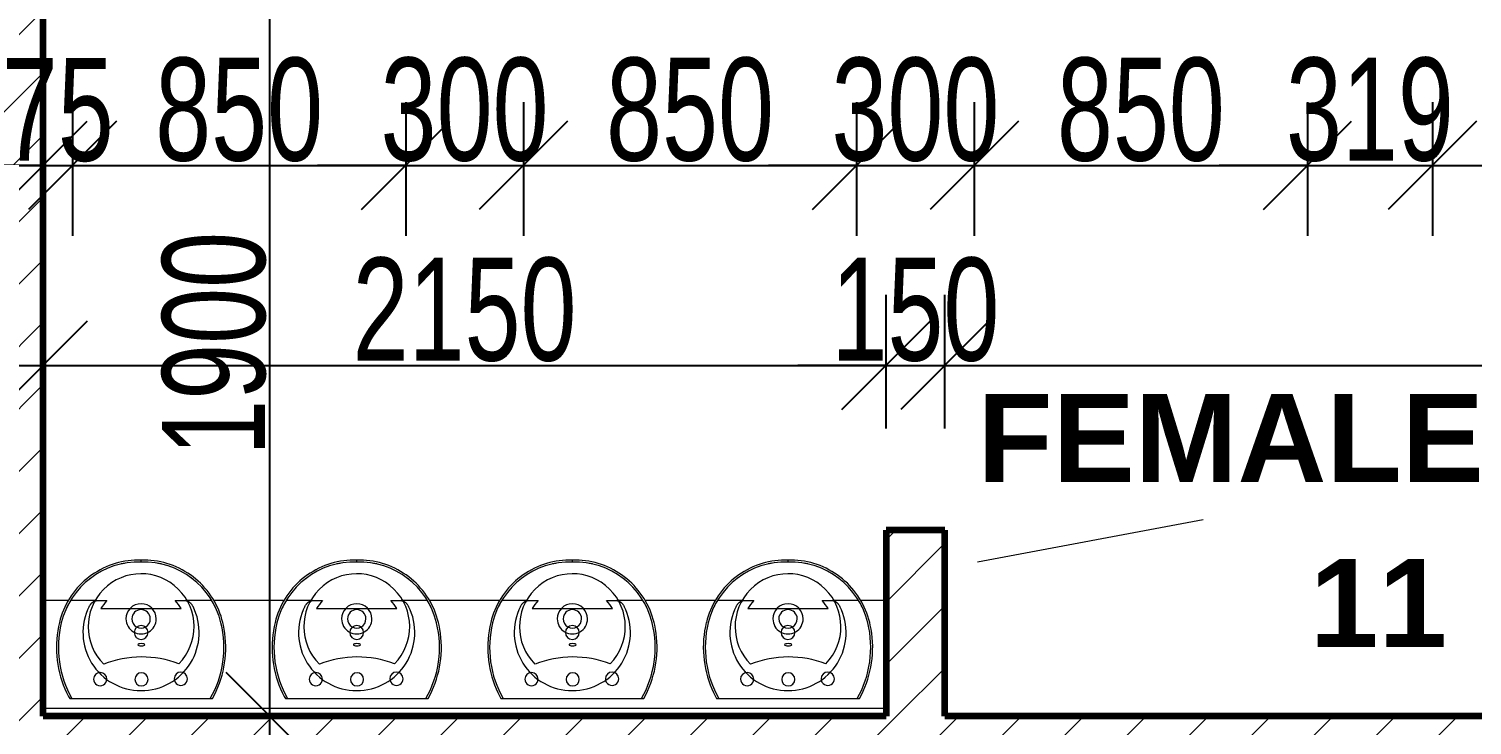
# Model space of a CAD drawing. Header units: millimetres. Extents: x -35190 to 411743, y -233114 to 23872.
# Drawn here: x 148173 to 151854, y 152 to 1928 of the extents above; entities that cross this region are included whole.
import ezdxf

# ---------------------------------------------------------------- set-up
doc = ezdxf.new("R2010")
doc.units = ezdxf.units.MM
for name, color, linetype, lineweight in [('A-ANNO-DIMS', 211, 'Continuous', 9), ('A-AREA-IDEN', 2, 'Continuous', 9), ('A-WALL', 113, 'Continuous', 18), ('A-WALL-PATT', 111, 'Continuous', 18), ('I-FURN', 30, 'Continuous', 18), ('P-SANR-FIXT', 6, 'Continuous', 18)]:
    doc.layers.add(name, color=color, linetype=linetype, lineweight=lineweight)
doc.styles.add('Arial_8', font='arial.ttf', dxfattribs={"width": 0.7, "height": 262.5})
doc.styles.add('Arial_B', font='arialbd.ttf', dxfattribs={"height": 225})
doc.dimstyles.new('small_3_5mm', dxfattribs={"dimscale": 304.8, "dimtxt": 267.818092, "dimasz": 0.738189, "dimexe": 0.590551, "dimexo": 0.0625, "dimgap": 0.024606, "dimtad": 1, "dimdec": 0, "dimzin": 0, "dimdsep": 46, "dimtxsty": 'Arial_8', "dimblk1": 'OBLIQUE', "dimblk2": 'OBLIQUE', "dimsah": 1, "dimcen": 0.09, "dimdle": 0.590551, "dimazin": 0, "dimtfac": 1, "dimtdec": 4, "dimtix": 1, "dimtmove": 0, "dimatfit": 3, "dimfxl": 0.590551, "dimfxlon": 1, "dimtvp": 1, "dimtolj": 1, "dimtzin": 0, "dimarcsym": 2})
pattern_1 = [(45, (140110.45, -3260.38), (-79.5495, 79.5495), [])]

# ---------------------------------------------------------------- blocks, each defined once
blk = doc.blocks.new('Basins w Vanity Unit - Basins w Vanity Unit-V32-FIRST FLOOR')
at = {"layer": 'I-FURN'}
for p, q in [((-563.6, -20), (1586.4, -20)), ((-563.6, -295), (-498.9, -295)), ((-492.5, -295), (-427.1, -295)), ((-200.1, -295), (-134.7, -295)), ((-128.4, -295), (51.1, -295)), ((57.5, -295), (122.9, -295)), ((349.9, -295), (415.3, -295)), ((421.6, -295), (601.1, -295)), ((607.5, -295), (672.9, -295)), ((899.9, -295), (965.3, -295)), ((971.6, -295), (1151.1, -295)), ((1157.5, -295), (1222.9, -295)), ((1449.9, -295), (1515.3, -295)), ((1521.6, -295), (1586.4, -295))]:
    blk.add_line(p, q, dxfattribs=at)
for centre, radius, start, end in [((-313.6, -213.6), 148.2, 90, 206.6287), ((-313.6, -213.6), 148.2, 333.3713, 90), ((236.4, -213.6), 148.2, 90, 206.6287), ((236.4, -213.6), 148.2, 333.3713, 90), ((786.4, -213.6), 148.2, 90, 206.6287), ((786.4, -213.6), 148.2, 333.3713, 90), ((1336.4, -213.6), 148.2, 90, 206.6287), ((1336.4, -213.6), 148.2, 333.3713, 90), ((-313.6, -213.6), 17.7, 90, 270), ((-313.6, -213.6), 17.7, 270, 90), ((236.4, -213.6), 17.7, 90, 270), ((236.4, -213.6), 17.7, 270, 90), ((786.4, -213.6), 17.7, 90, 270), ((786.4, -213.6), 17.7, 270, 90), ((1336.4, -213.6), 17.7, 90, 270), ((1336.4, -213.6), 17.7, 270, 90), ((-313.6, -213.6), 119.3, 210.9798, 223.0248), ((-313.6, -213.6), 119.3, 316.9752, 329.0202), ((236.4, -213.6), 119.3, 210.9798, 223.0248), ((236.4, -213.6), 119.3, 316.9752, 329.0202), ((786.4, -213.6), 119.3, 210.9798, 223.0248), ((786.4, -213.6), 119.3, 316.9752, 329.0202), ((1336.4, -213.6), 119.3, 210.9798, 223.0248), ((1336.4, -213.6), 119.3, 316.9752, 329.0202)]:
    blk.add_arc(centre, radius, start, end, dxfattribs=at)
for points, knots in [([(-427.1, -295), (-428.1, -295), (-429.9, -294.7), (-432.3, -293.9), (-434.3, -292.9), (-435.8, -292), (-437.2, -290.9), (-438.6, -289.8), (-440.1, -288.4), (-441.4, -287), (-442.7, -285.4), (-444.4, -283.2), (-445.5, -281.3), (-446.1, -280)], [0, 0, 0, 0, 0.142857, 0.285714, 0.357143, 0.428571, 0.5, 0.571429, 0.642857, 0.714286, 0.785714, 0.857143, 1, 1, 1, 1]), ([(-181.1, -280), (-181.8, -281.3), (-182.9, -283.2), (-184.6, -285.4), (-185.6, -286.7), (-186.5, -287.7), (-187.5, -288.7), (-188.6, -289.8), (-190.1, -290.9), (-191.5, -292), (-193, -292.9), (-194.9, -293.9), (-197.4, -294.7), (-199.2, -295), (-200.1, -295)], [0, 0, 0, 0, 0.142857, 0.214286, 0.285714, 0.321429, 0.357143, 0.428571, 0.5, 0.571429, 0.642857, 0.714286, 0.857143, 1, 1, 1, 1]), ([(122.9, -295), (121.9, -295), (120.1, -294.7), (117.7, -293.9), (115.7, -292.9), (114.2, -292), (112.8, -290.9), (111.4, -289.8), (109.9, -288.4), (108.6, -287), (107.3, -285.4), (105.6, -283.2), (104.5, -281.3), (103.9, -280)], [0, 0, 0, 0, 0.142857, 0.285714, 0.357143, 0.428571, 0.5, 0.571429, 0.642857, 0.714286, 0.785714, 0.857143, 1, 1, 1, 1]), ([(368.9, -280), (368.2, -281.3), (367.1, -283.2), (365.4, -285.4), (364.4, -286.7), (363.5, -287.7), (362.5, -288.7), (361.4, -289.8), (359.9, -290.9), (358.5, -292), (357, -292.9), (355.1, -293.9), (352.6, -294.7), (350.8, -295), (349.9, -295)], [0, 0, 0, 0, 0.142857, 0.214286, 0.285714, 0.321429, 0.357143, 0.428571, 0.5, 0.571429, 0.642857, 0.714286, 0.857143, 1, 1, 1, 1]), ([(672.9, -295), (671.9, -295), (670.1, -294.7), (667.7, -293.9), (665.7, -292.9), (664.2, -292), (662.8, -290.9), (661.4, -289.8), (659.9, -288.4), (658.6, -287), (657.3, -285.4), (655.6, -283.2), (654.5, -281.3), (653.9, -280)], [0, 0, 0, 0, 0.142857, 0.285714, 0.357143, 0.428571, 0.5, 0.571429, 0.642857, 0.714286, 0.785714, 0.857143, 1, 1, 1, 1]), ([(918.9, -280), (918.2, -281.3), (917.1, -283.2), (915.4, -285.4), (914.4, -286.7), (913.5, -287.7), (912.5, -288.7), (911.4, -289.8), (909.9, -290.9), (908.5, -292), (907, -292.9), (905.1, -293.9), (902.6, -294.7), (900.8, -295), (899.9, -295)], [0, 0, 0, 0, 0.142857, 0.214286, 0.285714, 0.321429, 0.357143, 0.428571, 0.5, 0.571429, 0.642857, 0.714286, 0.857143, 1, 1, 1, 1]), ([(1222.9, -295), (1221.9, -295), (1220.1, -294.7), (1217.7, -293.9), (1215.7, -292.9), (1214.2, -292), (1212.8, -290.9), (1211.4, -289.8), (1209.9, -288.4), (1208.6, -287), (1207.3, -285.4), (1205.6, -283.2), (1204.5, -281.3), (1203.9, -280)], [0, 0, 0, 0, 0.142857, 0.285714, 0.357143, 0.428571, 0.5, 0.571429, 0.642857, 0.714286, 0.785714, 0.857143, 1, 1, 1, 1]), ([(1468.9, -280), (1468.2, -281.3), (1467.1, -283.2), (1465.4, -285.4), (1464.4, -286.7), (1463.5, -287.7), (1462.5, -288.7), (1461.4, -289.8), (1459.9, -290.9), (1458.5, -292), (1457, -292.9), (1455.1, -293.9), (1452.6, -294.7), (1450.8, -295), (1449.9, -295)], [0, 0, 0, 0, 0.142857, 0.214286, 0.285714, 0.321429, 0.357143, 0.428571, 0.5, 0.571429, 0.642857, 0.714286, 0.857143, 1, 1, 1, 1])]:
    blk.add_open_spline(points, degree=3, knots=knots, dxfattribs=at)
for points in [[(-313.6, -275), (-319.8, -275), (-332, -275), (-350.1, -275), (-368, -275), (-385.2, -275), (-401.4, -275), (-411.2, -275), (-416, -275)], [(-211.3, -275), (-216, -275), (-225.9, -275), (-242.1, -275), (-259.2, -275), (-277.1, -275), (-295.3, -275), (-307.5, -275), (-313.6, -275)], [(236.4, -275), (230.2, -275), (218, -275), (199.9, -275), (182, -275), (164.8, -275), (148.6, -275), (138.8, -275), (134, -275)], [(338.7, -275), (334, -275), (324.1, -275), (307.9, -275), (290.8, -275), (272.9, -275), (254.7, -275), (242.5, -275), (236.4, -275)], [(786.4, -275), (780.2, -275), (768, -275), (749.9, -275), (732, -275), (714.8, -275), (698.6, -275), (688.8, -275), (684, -275)], [(888.7, -275), (884, -275), (874.1, -275), (857.9, -275), (840.8, -275), (822.9, -275), (804.7, -275), (792.5, -275), (786.4, -275)], [(1336.4, -275), (1330.2, -275), (1318, -275), (1299.9, -275), (1282, -275), (1264.8, -275), (1248.6, -275), (1238.8, -275), (1234, -275)], [(1438.7, -275), (1434, -275), (1424.1, -275), (1407.9, -275), (1390.8, -275), (1372.9, -275), (1354.7, -275), (1342.5, -275), (1336.4, -275)], [(-400.9, -295), (-405.8, -295), (-415.1, -295), (-423.3, -295), (-427.1, -295)], [(-200.1, -295), (-203.9, -295), (-212.1, -295), (-221.4, -295), (-226.4, -295)], [(149.1, -295), (144.2, -295), (134.9, -295), (126.7, -295), (122.9, -295)], [(349.9, -295), (346.1, -295), (337.9, -295), (328.6, -295), (323.6, -295)], [(699.1, -295), (694.2, -295), (684.9, -295), (676.7, -295), (672.9, -295)], [(899.9, -295), (896.1, -295), (887.9, -295), (878.6, -295), (873.6, -295)], [(1249.1, -295), (1244.2, -295), (1234.9, -295), (1226.7, -295), (1222.9, -295)], [(1449.9, -295), (1446.1, -295), (1437.9, -295), (1428.6, -295), (1423.6, -295)]]:
    blk.add_open_spline(points, degree=3, dxfattribs=at)
blk = doc.blocks.new('Sink - Cloakroom - 440 x 350mm-392213-FIRST FLOOR')
at = {"layer": 'P-SANR-FIXT'}
for p, q in [((182.1, 0), (-179.1, 0)), ((-176.5, 0), (-177.5, 0)), ((177.5, 0), (176.5, 0))]:
    blk.add_line(p, q, dxfattribs=at)
at = {"layer": 'P-SANR-FIXT', "flags": 128}
for points in [[(-182.1, 0), (-187.1, -9.5), (-191.8, -19.2), (-196.1, -29.1), (-199.9, -39.2), (-203.4, -49.4), (-206.4, -59.7), (-209.1, -70.2), (-211.3, -80.7), (-213.1, -91.3), (-214.4, -102), (-215.4, -112.7), (-215.9, -123.5), (-216, -134.3), (-215.6, -145), (-214.8, -155.8), (-213.6, -166.5), (-212, -177.1), (-209.9, -187.7), (-208.4, -194.2)], [(208.4, -194.2), (210.7, -183.7), (212.6, -173.1), (214.1, -162.5), (215.2, -151.7), (215.8, -141), (216, -130.2), (215.7, -119.4), (215.1, -108.7), (214, -98), (212.5, -87.3), (210.5, -76.7), (208.1, -66.2), (205.3, -55.8), (202.1, -45.5), (198.5, -35.4), (194.5, -25.4), (190.1, -15.6), (185.3, -5.9), (182.1, 0)], [(-208.4, -194.2), (-206.3, -202.3), (-203.8, -210.3), (-201.1, -218.1), (-198, -225.9), (-194.6, -233.5), (-190.9, -241), (-186.9, -248.3), (-182.7, -255.5), (-178.1, -262.4), (-173.3, -269.2), (-168.2, -275.8), (-162.8, -282.2), (-157.2, -288.4), (-151.4, -294.3), (-145.3, -300), (-139, -305.5), (-132.5, -310.7), (-125.7, -315.6), (-118.8, -320.2), (-111.7, -324.6), (-104.5, -328.7), (-97, -332.5), (-89.5, -336), (-81.8, -339.2), (-74, -342.1), (-66, -344.6), (-58, -346.9), (-49.9, -348.8), (-41.7, -350.4), (-33.5, -351.7), (-25.2, -352.6), (-16.9, -353.2), (-8.6, -353.5), (-0.2, -353.4), (0, -353.4)], [(0, -353.4), (8.3, -353.5), (16.7, -353.2), (25, -352.6), (33.3, -351.7), (41.5, -350.4), (49.7, -348.9), (57.8, -346.9), (65.8, -344.7), (73.8, -342.1), (81.6, -339.3), (89.3, -336.1), (96.9, -332.6), (104.3, -328.8), (111.5, -324.7), (118.6, -320.4), (125.6, -315.7), (132.3, -310.8), (138.8, -305.6), (145.1, -300.2), (151.2, -294.5), (157.1, -288.5), (162.7, -282.4), (168, -276), (173.1, -269.4), (178, -262.6), (182.5, -255.6), (186.8, -248.5), (190.8, -241.2), (194.5, -233.7), (197.9, -226.1), (201, -218.3), (203.8, -210.5), (206.2, -202.5), (208.3, -194.5), (208.4, -194.2)]]:
    blk.add_lwpolyline(points, dxfattribs=at)
at = {"layer": 'P-SANR-FIXT'}
for centre, radius, start, end in [((53.3, -130.8), 264.4, 150.3649, 193.6351), ((-101.3, -50.7), 17, 360, 180), ((-0.8, -49.2), 16.8, 90, 270), ((-0.8, -49.2), 16.8, 270, 90), ((104.3, -49.7), 17, 360, 180), ((-53.3, -130.8), 264.4, 346.3649, 29.6351), ((-101.3, -50.7), 17, 180, 360), ((104.3, -49.7), 17, 180, 360), ((0, -183.6), 135, 135.4629, 45.0556), ((-1.6, 160.3), 266.6, 249.1986, 291.3199), ((0, -203.6), 38.6, 360, 180), ((0, -203.6), 23.5, 360, 180), ((-5.9, -145.1), 203.5, 193.6351, 271.6558), ((0, -203.6), 38.6, 180, 360), ((0, -203.6), 23.5, 180, 360), ((5.9, -145.1), 203.5, 268.3442, 346.3649), ((-5.9, -145.1), 203.5, 205.1998, 208.0785), ((5.9, -145.1), 203.5, 331.9223, 334.8009), ((-5.9, -145.1), 203.5, 231.2065, 234.0851), ((5.9, -145.1), 203.5, 305.9156, 308.7943), ((-5.9, -145.1), 203.5, 257.2131, 260.0918), ((5.9, -145.1), 203.5, 279.909, 282.7876)]:
    blk.add_arc(centre, radius, start, end, dxfattribs=at)
for major_axis in [(-9.08, 0), (9.08, 0)]:
    blk.add_ellipse((-0.5, -137.4), major_axis=major_axis, ratio=0.332108, start_param=3.141593, end_param=6.283185, dxfattribs=at)
for points, knots in [([(-177.5, 0), (-178.2, 0), (-179.1, 0), (-180.3, 0), (-181.1, 0), (-181.6, 0), (-181.8, 0), (-182.1, 0), (-182.1, 0), (-182.1, 0)], [-1, -1, -1, -1, -0.75, -0.625, -0.5, -0.375, -0.3125, -0.25, -0.125, -0.125, -0.125, -0.125]), ([(182.1, 0), (182.1, 0), (182.1, 0), (181.8, 0), (181.6, 0), (181.1, 0), (180.3, 0), (179.1, 0), (178.2, 0), (177.5, 0)], [-0.875, -0.875, -0.875, -0.875, -0.75, -0.6875, -0.625, -0.5, -0.375, -0.25, 0, 0, 0, 0])]:
    blk.add_open_spline(points, degree=3, knots=knots, dxfattribs=at)
for points in [[(-182.1, 0), (-182.1, 0), (-182, 0), (-181.9, 0)], [(181.9, 0), (182, 0), (182.1, 0), (182.1, 0)], [(0, -349.4), (0, -350), (0, -351.3), (0, -352.7), (0, -353.2), (0, -353.3)], [(0, -353.4), (0, -353.4), (0, -353.4), (0, -353.3)]]:
    blk.add_open_spline(points, degree=3, dxfattribs=at)
blk = doc.blocks.new('Sink - Cloakroom - 440 x 350mm-V30-FIRST FLOOR')
at = {"layer": 'P-SANR-FIXT'}
for p, q in [((182.1, 0), (-179.1, 0)), ((-176.5, 0), (-177.5, 0)), ((177.5, 0), (176.5, 0))]:
    blk.add_line(p, q, dxfattribs=at)
at = {"layer": 'P-SANR-FIXT', "flags": 128}
for points in [[(-182.1, 0), (-187.1, -9.5), (-191.8, -19.2), (-196.1, -29.1), (-199.9, -39.2), (-203.4, -49.4), (-206.4, -59.7), (-209.1, -70.2), (-211.3, -80.7), (-213.1, -91.3), (-214.4, -102), (-215.4, -112.7), (-215.9, -123.5), (-216, -134.3), (-215.6, -145), (-214.8, -155.8), (-213.6, -166.5), (-212, -177.1), (-209.9, -187.7), (-208.4, -194.2)], [(208.4, -194.2), (210.7, -183.7), (212.6, -173.1), (214.1, -162.5), (215.2, -151.7), (215.8, -141), (216, -130.2), (215.7, -119.4), (215.1, -108.7), (214, -98), (212.5, -87.3), (210.5, -76.7), (208.1, -66.2), (205.3, -55.8), (202.1, -45.5), (198.5, -35.4), (194.5, -25.4), (190.1, -15.6), (185.3, -5.9), (182.1, 0)], [(-208.4, -194.2), (-206.3, -202.3), (-203.8, -210.3), (-201.1, -218.1), (-198, -225.9), (-194.6, -233.5), (-190.9, -241), (-186.9, -248.3), (-182.7, -255.5), (-178.1, -262.4), (-173.3, -269.2), (-168.2, -275.8), (-162.8, -282.2), (-157.2, -288.4), (-151.4, -294.3), (-145.3, -300), (-139, -305.5), (-132.5, -310.7), (-125.7, -315.6), (-118.8, -320.2), (-111.7, -324.6), (-104.5, -328.7), (-97, -332.5), (-89.5, -336), (-81.8, -339.2), (-74, -342.1), (-66, -344.6), (-58, -346.9), (-49.9, -348.8), (-41.7, -350.4), (-33.5, -351.7), (-25.2, -352.6), (-16.9, -353.2), (-8.6, -353.5), (-0.2, -353.4), (0, -353.4)], [(0, -353.4), (8.3, -353.5), (16.7, -353.2), (25, -352.6), (33.3, -351.7), (41.5, -350.4), (49.7, -348.9), (57.8, -346.9), (65.8, -344.7), (73.8, -342.1), (81.6, -339.3), (89.3, -336.1), (96.9, -332.6), (104.3, -328.8), (111.5, -324.7), (118.6, -320.4), (125.6, -315.7), (132.3, -310.8), (138.8, -305.6), (145.1, -300.2), (151.2, -294.5), (157.1, -288.5), (162.7, -282.4), (168, -276), (173.1, -269.4), (178, -262.6), (182.5, -255.6), (186.8, -248.5), (190.8, -241.2), (194.5, -233.7), (197.9, -226.1), (201, -218.3), (203.8, -210.5), (206.2, -202.5), (208.3, -194.5), (208.4, -194.2)]]:
    blk.add_lwpolyline(points, dxfattribs=at)
at = {"layer": 'P-SANR-FIXT'}
for centre, radius, start, end in [((53.3, -130.8), 264.4, 150.3649, 193.6351), ((-101.3, -50.7), 17, 360, 180), ((-0.8, -49.2), 16.8, 90, 270), ((-0.8, -49.2), 16.8, 270, 90), ((104.3, -49.7), 17, 360, 180), ((-53.3, -130.8), 264.4, 346.3649, 29.6351), ((-101.3, -50.7), 17, 180, 360), ((104.3, -49.7), 17, 180, 360), ((0, -183.6), 135, 135.4629, 45.0556), ((-1.6, 160.3), 266.6, 249.1986, 291.3199), ((0, -203.6), 38.6, 360, 180), ((0, -203.6), 23.5, 360, 180), ((-5.9, -145.1), 203.5, 193.6351, 271.6558), ((0, -203.6), 38.6, 180, 360), ((0, -203.6), 23.5, 180, 360), ((5.9, -145.1), 203.5, 268.3442, 346.3649), ((-5.9, -145.1), 203.5, 205.1998, 208.0785), ((5.9, -145.1), 203.5, 331.9223, 334.8009), ((-5.9, -145.1), 203.5, 231.2065, 234.0851), ((5.9, -145.1), 203.5, 305.9156, 308.7943), ((-5.9, -145.1), 203.5, 257.2131, 260.0918), ((5.9, -145.1), 203.5, 279.909, 282.7876)]:
    blk.add_arc(centre, radius, start, end, dxfattribs=at)
for major_axis in [(-9.08, 0), (9.08, 0)]:
    blk.add_ellipse((-0.5, -137.4), major_axis=major_axis, ratio=0.332108, start_param=3.141593, end_param=6.283185, dxfattribs=at)
for points, knots in [([(-177.5, 0), (-178.2, 0), (-179.1, 0), (-180.3, 0), (-181.1, 0), (-181.6, 0), (-181.8, 0), (-182.1, 0), (-182.1, 0), (-182.1, 0)], [-1, -1, -1, -1, -0.75, -0.625, -0.5, -0.375, -0.3125, -0.25, -0.125, -0.125, -0.125, -0.125]), ([(182.1, 0), (182.1, 0), (182.1, 0), (181.8, 0), (181.6, 0), (181.1, 0), (180.3, 0), (179.1, 0), (178.2, 0), (177.5, 0)], [-0.875, -0.875, -0.875, -0.875, -0.75, -0.6875, -0.625, -0.5, -0.375, -0.25, 0, 0, 0, 0])]:
    blk.add_open_spline(points, degree=3, knots=knots, dxfattribs=at)
for points in [[(-182.1, 0), (-182.1, 0), (-182, 0), (-181.9, 0)], [(181.9, 0), (182, 0), (182.1, 0), (182.1, 0)], [(0, -349.4), (0, -350), (0, -351.3), (0, -352.7), (0, -353.2), (0, -353.3)], [(0, -353.4), (0, -353.4), (0, -353.4), (0, -353.3)]]:
    blk.add_open_spline(points, degree=3, dxfattribs=at)
blk = doc.blocks.new('_Oblique')
at = {"color": 0, "linetype": 'ByBlock', "lineweight": -2}
blk.add_line((-0.5, -0.5), (0.5, 0.5), dxfattribs=at)
blk = doc.blocks.new('*D3865')
at = {"layer": 'A-ANNO-DIMS', "color": 0, "lineweight": -2, "transparency": 16777216}
for p, q in [((148209.4, 1740.4), (148209.4, 1399.4)), ((148284.4, 1740.4), (148284.4, 1399.4)), ((148209.4, 1579.4), (147984.4, 1579.4)), ((148209.4, 1579.4), (148284.4, 1579.4)), ((148284.4, 1579.4), (148509.4, 1579.4))]:
    blk.add_line(p, q, dxfattribs=at)
at = {"layer": 'Defpoints', "color": 0, "transparency": 16777216}
for p in [(148209.4, 1759.4), (148284.4, 1759.4), (148284.4, 1579.4)]:
    blk.add_point(p, dxfattribs=at)
at = {"layer": 'A-ANNO-DIMS', "color": 0, "lineweight": -2, "transparency": 16777216, "xscale": 224.9999999999999, "yscale": 224.9999999999999, "zscale": 224.9999999999999}
blk.add_blockref('_Oblique', (148209.4, 1579.4), dxfattribs=at)
at = {"layer": 'A-ANNO-DIMS', "color": 0, "lineweight": -2, "transparency": 16777216, "xscale": 224.9999999999999, "yscale": 224.9999999999999, "zscale": 224.9999999999999, "rotation": 180}
blk.add_blockref('_Oblique', (148284.4, 1579.4), dxfattribs=at)
at = {"layer": 'A-ANNO-DIMS', "color": 0, "transparency": 16777216, "insert": (148246.9, 1720.4), "char_height": 262.5, "width": 336.215, "attachment_point": 5, "style": 'Arial_8'}
blk.add_mtext('\\A1;75', dxfattribs=at)
blk = doc.blocks.new('*D3866')
at = {"layer": 'A-ANNO-DIMS', "color": 0, "lineweight": -2, "transparency": 16777216}
for p, q in [((148284.4, 1740.4), (148284.4, 1399.4)), ((149134.4, 1740.4), (149134.4, 1399.4)), ((148104.4, 1579.4), (149314.4, 1579.4))]:
    blk.add_line(p, q, dxfattribs=at)
at = {"layer": 'Defpoints', "color": 0, "transparency": 16777216}
for p in [(148284.4, 1759.4), (149134.4, 1759.4), (149134.4, 1579.4)]:
    blk.add_point(p, dxfattribs=at)
at = {"layer": 'A-ANNO-DIMS', "color": 0, "lineweight": -2, "transparency": 16777216, "xscale": 224.9999999999999, "yscale": 224.9999999999999, "zscale": 224.9999999999999, "rotation": 180}
blk.add_blockref('_Oblique', (148284.4, 1579.4), dxfattribs=at)
at = {"layer": 'A-ANNO-DIMS', "color": 0, "lineweight": -2, "transparency": 16777216, "xscale": 224.9999999999999, "yscale": 224.9999999999999, "zscale": 224.9999999999999}
blk.add_blockref('_Oblique', (149134.4, 1579.4), dxfattribs=at)
at = {"layer": 'A-ANNO-DIMS', "color": 0, "transparency": 16777216, "insert": (148709.4, 1720.9), "char_height": 262.5, "width": 504.322, "attachment_point": 5, "style": 'Arial_8'}
blk.add_mtext('\\A1;850', dxfattribs=at)
blk = doc.blocks.new('*D3867')
at = {"layer": 'A-ANNO-DIMS', "color": 0, "lineweight": -2, "transparency": 16777216}
for p, q in [((149134.4, 1740.4), (149134.4, 1399.4)), ((149434.4, 1740.4), (149434.4, 1399.4)), ((149134.4, 1579.4), (148909.4, 1579.4)), ((149134.4, 1579.4), (149434.4, 1579.4)), ((149434.4, 1579.4), (149659.4, 1579.4))]:
    blk.add_line(p, q, dxfattribs=at)
at = {"layer": 'Defpoints', "color": 0, "transparency": 16777216}
for p in [(149134.4, 1759.4), (149434.4, 1759.4), (149434.4, 1579.4)]:
    blk.add_point(p, dxfattribs=at)
at = {"layer": 'A-ANNO-DIMS', "color": 0, "lineweight": -2, "transparency": 16777216, "xscale": 224.9999999999999, "yscale": 224.9999999999999, "zscale": 224.9999999999999}
blk.add_blockref('_Oblique', (149134.4, 1579.4), dxfattribs=at)
at = {"layer": 'A-ANNO-DIMS', "color": 0, "lineweight": -2, "transparency": 16777216, "xscale": 224.9999999999999, "yscale": 224.9999999999999, "zscale": 224.9999999999999, "rotation": 180}
blk.add_blockref('_Oblique', (149434.4, 1579.4), dxfattribs=at)
at = {"layer": 'A-ANNO-DIMS', "color": 0, "transparency": 16777216, "insert": (149284.4, 1721), "char_height": 262.5, "width": 504.322, "attachment_point": 5, "style": 'Arial_8'}
blk.add_mtext('\\A1;300', dxfattribs=at)
blk = doc.blocks.new('*D3868')
at = {"layer": 'A-ANNO-DIMS', "color": 0, "lineweight": -2, "transparency": 16777216}
for p, q in [((149434.4, 1740.4), (149434.4, 1399.4)), ((150284.4, 1740.4), (150284.4, 1399.4)), ((149254.4, 1579.4), (150464.4, 1579.4))]:
    blk.add_line(p, q, dxfattribs=at)
at = {"layer": 'Defpoints', "color": 0, "transparency": 16777216}
for p in [(149434.4, 1759.4), (150284.4, 1759.4), (150284.4, 1579.4)]:
    blk.add_point(p, dxfattribs=at)
at = {"layer": 'A-ANNO-DIMS', "color": 0, "lineweight": -2, "transparency": 16777216, "xscale": 224.9999999999999, "yscale": 224.9999999999999, "zscale": 224.9999999999999, "rotation": 180}
blk.add_blockref('_Oblique', (149434.4, 1579.4), dxfattribs=at)
at = {"layer": 'A-ANNO-DIMS', "color": 0, "lineweight": -2, "transparency": 16777216, "xscale": 224.9999999999999, "yscale": 224.9999999999999, "zscale": 224.9999999999999}
blk.add_blockref('_Oblique', (150284.4, 1579.4), dxfattribs=at)
at = {"layer": 'A-ANNO-DIMS', "color": 0, "transparency": 16777216, "insert": (149859.4, 1720.9), "char_height": 262.5, "width": 504.322, "attachment_point": 5, "style": 'Arial_8'}
blk.add_mtext('\\A1;850', dxfattribs=at)
blk = doc.blocks.new('*D3869')
at = {"layer": 'A-ANNO-DIMS', "color": 0, "lineweight": -2, "transparency": 16777216}
for p, q in [((150284.4, 1740.4), (150284.4, 1399.4)), ((150584.4, 1740.4), (150584.4, 1399.4)), ((150284.4, 1579.4), (150059.4, 1579.4)), ((150284.4, 1579.4), (150584.4, 1579.4)), ((150584.4, 1579.4), (150809.4, 1579.4))]:
    blk.add_line(p, q, dxfattribs=at)
at = {"layer": 'Defpoints', "color": 0, "transparency": 16777216}
for p in [(150284.4, 1759.4), (150584.4, 1759.4), (150584.4, 1579.4)]:
    blk.add_point(p, dxfattribs=at)
at = {"layer": 'A-ANNO-DIMS', "color": 0, "lineweight": -2, "transparency": 16777216, "xscale": 224.9999999999999, "yscale": 224.9999999999999, "zscale": 224.9999999999999}
blk.add_blockref('_Oblique', (150284.4, 1579.4), dxfattribs=at)
at = {"layer": 'A-ANNO-DIMS', "color": 0, "lineweight": -2, "transparency": 16777216, "xscale": 224.9999999999999, "yscale": 224.9999999999999, "zscale": 224.9999999999999, "rotation": 180}
blk.add_blockref('_Oblique', (150584.4, 1579.4), dxfattribs=at)
at = {"layer": 'A-ANNO-DIMS', "color": 0, "transparency": 16777216, "insert": (150434.4, 1721), "char_height": 262.5, "width": 504.322, "attachment_point": 5, "style": 'Arial_8'}
blk.add_mtext('\\A1;300', dxfattribs=at)
blk = doc.blocks.new('*D3870')
at = {"layer": 'A-ANNO-DIMS', "color": 0, "lineweight": -2, "transparency": 16777216}
for p, q in [((150584.4, 1740.4), (150584.4, 1399.4)), ((151434.4, 1740.4), (151434.4, 1399.4)), ((150404.4, 1579.4), (151614.4, 1579.4))]:
    blk.add_line(p, q, dxfattribs=at)
at = {"layer": 'Defpoints', "color": 0, "transparency": 16777216}
for p in [(150584.4, 1759.4), (151434.4, 1759.4), (151434.4, 1579.4)]:
    blk.add_point(p, dxfattribs=at)
at = {"layer": 'A-ANNO-DIMS', "color": 0, "lineweight": -2, "transparency": 16777216, "xscale": 224.9999999999999, "yscale": 224.9999999999999, "zscale": 224.9999999999999, "rotation": 180}
blk.add_blockref('_Oblique', (150584.4, 1579.4), dxfattribs=at)
at = {"layer": 'A-ANNO-DIMS', "color": 0, "lineweight": -2, "transparency": 16777216, "xscale": 224.9999999999999, "yscale": 224.9999999999999, "zscale": 224.9999999999999}
blk.add_blockref('_Oblique', (151434.4, 1579.4), dxfattribs=at)
at = {"layer": 'A-ANNO-DIMS', "color": 0, "transparency": 16777216, "insert": (151009.4, 1720.9), "char_height": 262.5, "width": 504.322, "attachment_point": 5, "style": 'Arial_8'}
blk.add_mtext('\\A1;850', dxfattribs=at)
blk = doc.blocks.new('*D3871')
at = {"layer": 'A-ANNO-DIMS', "color": 0, "lineweight": -2, "transparency": 16777216}
for p, q in [((151434.4, 1740.4), (151434.4, 1399.4)), ((151753.1, 1740.4), (151753.1, 1399.4)), ((151434.4, 1579.4), (151209.4, 1579.4)), ((151434.4, 1579.4), (151753.1, 1579.4)), ((151753.1, 1579.4), (151978.1, 1579.4))]:
    blk.add_line(p, q, dxfattribs=at)
at = {"layer": 'Defpoints', "color": 0, "transparency": 16777216}
for p in [(151434.4, 1759.4), (151753.1, 1759.4), (151753.1, 1579.4)]:
    blk.add_point(p, dxfattribs=at)
at = {"layer": 'A-ANNO-DIMS', "color": 0, "lineweight": -2, "transparency": 16777216, "xscale": 224.9999999999999, "yscale": 224.9999999999999, "zscale": 224.9999999999999}
blk.add_blockref('_Oblique', (151434.4, 1579.4), dxfattribs=at)
at = {"layer": 'A-ANNO-DIMS', "color": 0, "lineweight": -2, "transparency": 16777216, "xscale": 224.9999999999999, "yscale": 224.9999999999999, "zscale": 224.9999999999999, "rotation": 180}
blk.add_blockref('_Oblique', (151753.1, 1579.4), dxfattribs=at)
at = {"layer": 'A-ANNO-DIMS', "color": 0, "transparency": 16777216, "insert": (151593.7, 1721), "char_height": 262.5, "width": 504.322, "attachment_point": 5, "style": 'Arial_8'}
blk.add_mtext('\\A1;319', dxfattribs=at)
blk = doc.blocks.new('*D3872')
at = {"layer": 'A-ANNO-DIMS', "color": 0, "lineweight": -2, "transparency": 16777216}
for p, q in [((151753.1, 1740.4), (151753.1, 1399.4)), ((152603.1, 1740.4), (152603.1, 1399.4)), ((151573.1, 1579.4), (152783.1, 1579.4))]:
    blk.add_line(p, q, dxfattribs=at)
at = {"layer": 'Defpoints', "color": 0, "transparency": 16777216}
for p in [(151753.1, 1759.4), (152603.1, 1759.4), (152603.1, 1579.4)]:
    blk.add_point(p, dxfattribs=at)
at = {"layer": 'A-ANNO-DIMS', "color": 0, "lineweight": -2, "transparency": 16777216, "xscale": 224.9999999999999, "yscale": 224.9999999999999, "zscale": 224.9999999999999, "rotation": 180}
blk.add_blockref('_Oblique', (151753.1, 1579.4), dxfattribs=at)
at = {"layer": 'A-ANNO-DIMS', "color": 0, "lineweight": -2, "transparency": 16777216, "xscale": 224.9999999999999, "yscale": 224.9999999999999, "zscale": 224.9999999999999}
blk.add_blockref('_Oblique', (152603.1, 1579.4), dxfattribs=at)
at = {"layer": 'A-ANNO-DIMS', "color": 0, "transparency": 16777216, "insert": (152178.1, 1720.9), "char_height": 262.5, "width": 504.322, "attachment_point": 5, "style": 'Arial_8'}
blk.add_mtext('\\A1;850', dxfattribs=at)
blk = doc.blocks.new('*D3878')
at = {"layer": 'A-ANNO-DIMS', "color": 0, "lineweight": -2, "transparency": 16777216}
for p, q in [((148787.7, -5.7), (148787.7, 2254.3)), ((148626.8, 2074.3), (148967.7, 2074.3)), ((148626.8, 174.3), (148967.7, 174.3))]:
    blk.add_line(p, q, dxfattribs=at)
at = {"layer": 'Defpoints', "color": 0, "transparency": 16777216}
for p in [(148607.7, 2074.3), (148787.7, 2074.3), (148607.7, 174.3)]:
    blk.add_point(p, dxfattribs=at)
at = {"layer": 'A-ANNO-DIMS', "color": 0, "lineweight": -2, "transparency": 16777216, "xscale": 224.9999999999999, "yscale": 224.9999999999999, "zscale": 224.9999999999999}
for p, rotation in [((148787.7, 2074.3), 90), ((148787.7, 174.3), 270)]:
    blk.add_blockref('_Oblique', p, dxfattribs=dict(at, rotation=rotation))
at = {"layer": 'A-ANNO-DIMS', "color": 0, "transparency": 16777216, "insert": (148646.2, 1124.3), "char_height": 262.5, "width": 672.429, "attachment_point": 5, "rotation": 90, "style": 'Arial_8'}
blk.add_mtext('\\A1;1900', dxfattribs=at)
blk = doc.blocks.new('*D3890')
at = {"layer": 'A-ANNO-DIMS', "color": 0, "lineweight": -2, "transparency": 16777216}
for p, q in [((148209.4, 1230.4), (148209.4, 889.4)), ((150359.4, 908.5), (150359.4, 1249.4)), ((148029.4, 1069.4), (150539.4, 1069.4))]:
    blk.add_line(p, q, dxfattribs=at)
at = {"layer": 'Defpoints', "color": 0, "transparency": 16777216}
for p in [(148209.4, 1249.4), (150359.4, 1069.4), (150359.4, 889.4)]:
    blk.add_point(p, dxfattribs=at)
at = {"layer": 'A-ANNO-DIMS', "color": 0, "lineweight": -2, "transparency": 16777216, "xscale": 224.9999999999999, "yscale": 224.9999999999999, "zscale": 224.9999999999999, "rotation": 180}
blk.add_blockref('_Oblique', (148209.4, 1069.4), dxfattribs=at)
at = {"layer": 'A-ANNO-DIMS', "color": 0, "lineweight": -2, "transparency": 16777216, "xscale": 224.9999999999999, "yscale": 224.9999999999999, "zscale": 224.9999999999999}
blk.add_blockref('_Oblique', (150359.4, 1069.4), dxfattribs=at)
at = {"layer": 'A-ANNO-DIMS', "color": 0, "transparency": 16777216, "insert": (149284.4, 1210.9), "char_height": 262.5, "width": 672.429, "attachment_point": 5, "style": 'Arial_8'}
blk.add_mtext('\\A1;2150', dxfattribs=at)
blk = doc.blocks.new('*D3891')
at = {"layer": 'A-ANNO-DIMS', "color": 0, "lineweight": -2, "transparency": 16777216}
for p, q in [((150359.4, 908.5), (150359.4, 1249.4)), ((150509.4, 908.5), (150509.4, 1249.4)), ((150359.4, 1069.4), (150134.4, 1069.4)), ((150359.4, 1069.4), (150509.4, 1069.4)), ((150509.4, 1069.4), (150734.4, 1069.4))]:
    blk.add_line(p, q, dxfattribs=at)
at = {"layer": 'Defpoints', "color": 0, "transparency": 16777216}
for p in [(150509.4, 1069.4), (150359.4, 889.4), (150509.4, 889.4)]:
    blk.add_point(p, dxfattribs=at)
at = {"layer": 'A-ANNO-DIMS', "color": 0, "lineweight": -2, "transparency": 16777216, "xscale": 224.9999999999999, "yscale": 224.9999999999999, "zscale": 224.9999999999999}
blk.add_blockref('_Oblique', (150359.4, 1069.4), dxfattribs=at)
at = {"layer": 'A-ANNO-DIMS', "color": 0, "lineweight": -2, "transparency": 16777216, "xscale": 224.9999999999999, "yscale": 224.9999999999999, "zscale": 224.9999999999999, "rotation": 180}
blk.add_blockref('_Oblique', (150509.4, 1069.4), dxfattribs=at)
at = {"layer": 'A-ANNO-DIMS', "color": 0, "transparency": 16777216, "insert": (150434.4, 1210.9), "char_height": 262.5, "width": 504.322, "attachment_point": 5, "style": 'Arial_8'}
blk.add_mtext('\\A1;150', dxfattribs=at)
blk = doc.blocks.new('*D3892')
at = {"layer": 'A-ANNO-DIMS', "color": 0, "lineweight": -2, "transparency": 16777216}
for p, q in [((150509.4, 908.5), (150509.4, 1249.4)), ((154059.4, 1230.4), (154059.4, 889.4)), ((150329.4, 1069.4), (154239.4, 1069.4))]:
    blk.add_line(p, q, dxfattribs=at)
at = {"layer": 'Defpoints', "color": 0, "transparency": 16777216}
for p in [(154059.4, 1249.4), (154059.4, 1069.4), (150509.4, 889.4)]:
    blk.add_point(p, dxfattribs=at)
at = {"layer": 'A-ANNO-DIMS', "color": 0, "lineweight": -2, "transparency": 16777216, "xscale": 224.9999999999999, "yscale": 224.9999999999999, "zscale": 224.9999999999999, "rotation": 180}
blk.add_blockref('_Oblique', (150509.4, 1069.4), dxfattribs=at)
at = {"layer": 'A-ANNO-DIMS', "color": 0, "lineweight": -2, "transparency": 16777216, "xscale": 224.9999999999999, "yscale": 224.9999999999999, "zscale": 224.9999999999999}
blk.add_blockref('_Oblique', (154059.4, 1069.4), dxfattribs=at)
at = {"layer": 'A-ANNO-DIMS', "color": 0, "transparency": 16777216, "insert": (152284.4, 1211), "char_height": 262.5, "width": 672.429, "attachment_point": 5, "style": 'Arial_8'}
blk.add_mtext('\\A1;3550', dxfattribs=at)

msp = doc.modelspace()

# ---------------------------------------------------------------- hatches: boundary and pattern name
at = {"layer": 'A-WALL-PATT'}
h = msp.add_hatch(dxfattribs=at)
h.set_pattern_fill('FP_1', color=256, style=0, pattern_type=2)
h.set_pattern_definition(pattern_1)
h.paths.add_polyline_path([(148209.4, -3250.7), (148209.4, -1550.7), (147984.4, -1550.7), (147984.4, -3250.7)])
h.paths.add_polyline_path([(148209.4, -50.7), (148209.4, 3849.3), (147984.4, 3849.3), (147984.4, -50.7)])
h = msp.add_hatch(dxfattribs=at)
h.set_pattern_fill('FP_1', color=256, style=0, pattern_type=2)
h.set_pattern_definition(pattern_1)
h.paths.add_polyline_path([(150509.4, 174.3), (150509.4, 649.3), (150359.4, 649.3), (150359.4, 174.3)])
h = msp.add_hatch(dxfattribs=at)
h.set_pattern_fill('FP_1', color=256, style=0, pattern_type=2)
h.set_pattern_definition(pattern_1)
h.paths.add_polyline_path([(148209.4, -50.7), (154059.4, -50.7), (154059.4, 174.3), (148209.4, 174.3)])

# ---------------------------------------------------------------- linework, layer by layer
at = {"layer": 'A-AREA-IDEN'}
msp.add_line((151168.4, 675), (150592.4, 567), dxfattribs=at)
at = {"layer": 'A-WALL', "lineweight": 140}
for p, q in [((148209.4, 174.3), (148209.4, 2074.3)), ((150509.4, 649.3), (150359.4, 649.3)), ((150359.4, 649.3), (150359.4, 174.3)), ((150509.4, 174.3), (150509.4, 649.3)), ((150359.4, 174.3), (148209.4, 174.3)), ((154059.4, 174.3), (150509.4, 174.3))]:
    msp.add_line(p, q, dxfattribs=at)

# ---------------------------------------------------------------- block references
at = {"layer": 'I-FURN', "rotation": 180}
msp.add_blockref('Basins w Vanity Unit - Basins w Vanity Unit-V32-FIRST FLOOR', (149795.7, 174.3), dxfattribs=at)
at = {"layer": 'P-SANR-FIXT', "rotation": 180}
for name, p in [('Sink - Cloakroom - 440 x 350mm-392213-FIRST FLOOR', (148459.4, 219.3)), ('Sink - Cloakroom - 440 x 350mm-V30-FIRST FLOOR', (149009.4, 219.3)), ('Sink - Cloakroom - 440 x 350mm-V30-FIRST FLOOR', (149559.4, 219.3)), ('Sink - Cloakroom - 440 x 350mm-V30-FIRST FLOOR', (150109.4, 219.3))]:
    msp.add_blockref(name, p, dxfattribs=at)

# ---------------------------------------------------------------- texts
at = {"layer": 'A-AREA-IDEN', "char_height": 225, "attachment_point": 1, "style": 'Arial_B'}
for s, insert, width in [('FEMALE TOILET', (150592.4, 996.7), 3066.455), ('11 m²', (151440.7, 575.8), 1010.126)]:
    msp.add_mtext(s, dxfattribs=dict(at, insert=insert, width=width))

# ---------------------------------------------------------------- dimensions: what is measured, and where the dimension line sits
at = {"layer": 'A-ANNO-DIMS'}
dim = msp.add_linear_dim(base=(148787.7, 2074.3), p1=(148607.7, 174.3), p2=(148607.7, 2074.3), angle=90, dimstyle='small_3_5mm', override={"dimpost": '<>', "dimfxl": 1900}, dxfattribs=at)
dim.commit()
dim.dimension.update_dxf_attribs({"geometry": '*D3878', "text_midpoint": (148646.2, 1124.3)})
for base, p1, p2, override, picture, middle in [((148284.4, 1579.4), (148209.4, 1759.4), (148284.4, 1759.4), {"dimpost": '<>', "dimfxl": 75}, '*D3865', (148246.9, 1720.4)), ((149134.4, 1579.4), (148284.4, 1759.4), (149134.4, 1759.4), {"dimpost": '<>', "dimfxl": 850}, '*D3866', (148709.4, 1720.9)), ((149434.4, 1579.4), (149134.4, 1759.4), (149434.4, 1759.4), {"dimpost": '<>', "dimfxl": 300}, '*D3867', (149284.4, 1721)), ((150284.4, 1579.4), (149434.4, 1759.4), (150284.4, 1759.4), {"dimpost": '<>', "dimfxl": 850}, '*D3868', (149859.4, 1720.9)), ((150584.4, 1579.4), (150284.4, 1759.4), (150584.4, 1759.4), {"dimpost": '<>', "dimfxl": 300}, '*D3869', (150434.4, 1721)), ((151434.4, 1579.4), (150584.4, 1759.4), (151434.4, 1759.4), {"dimpost": '<>', "dimfxl": 850}, '*D3870', (151009.4, 1720.9)), ((151753.1, 1579.4), (151434.4, 1759.4), (151753.1, 1759.4), {"dimpost": '<>', "dimfxl": 318.75}, '*D3871', (151593.7, 1721)), ((152603.1, 1579.4), (151753.1, 1759.4), (152603.1, 1759.4), {"dimpost": '<>', "dimfxl": 850}, '*D3872', (152178.1, 1720.9)), ((150359.4, 1069.4), (148209.4, 1249.4), (150359.4, 889.4), {"dimpost": '<>', "dimfxl": 2179.931192}, '*D3890', (149284.4, 1210.9)), ((150509.4, 1069.4), (150359.4, 889.4), (150509.4, 889.4), {"dimpost": '<>', "dimfxl": 150}, '*D3891', (150434.4, 1210.9)), ((154059.4, 1069.4), (150509.4, 889.4), (154059.4, 1249.4), {"dimpost": '<>', "dimfxl": 3568.206833}, '*D3892', (152284.4, 1211))]:
    dim = msp.add_linear_dim(base=base, p1=p1, p2=p2, dimstyle='small_3_5mm', override=override, dxfattribs=at)
    dim.commit()
    dim.dimension.update_dxf_attribs({"geometry": picture, "text_midpoint": middle})

doc.saveas('drawing.dxf')
